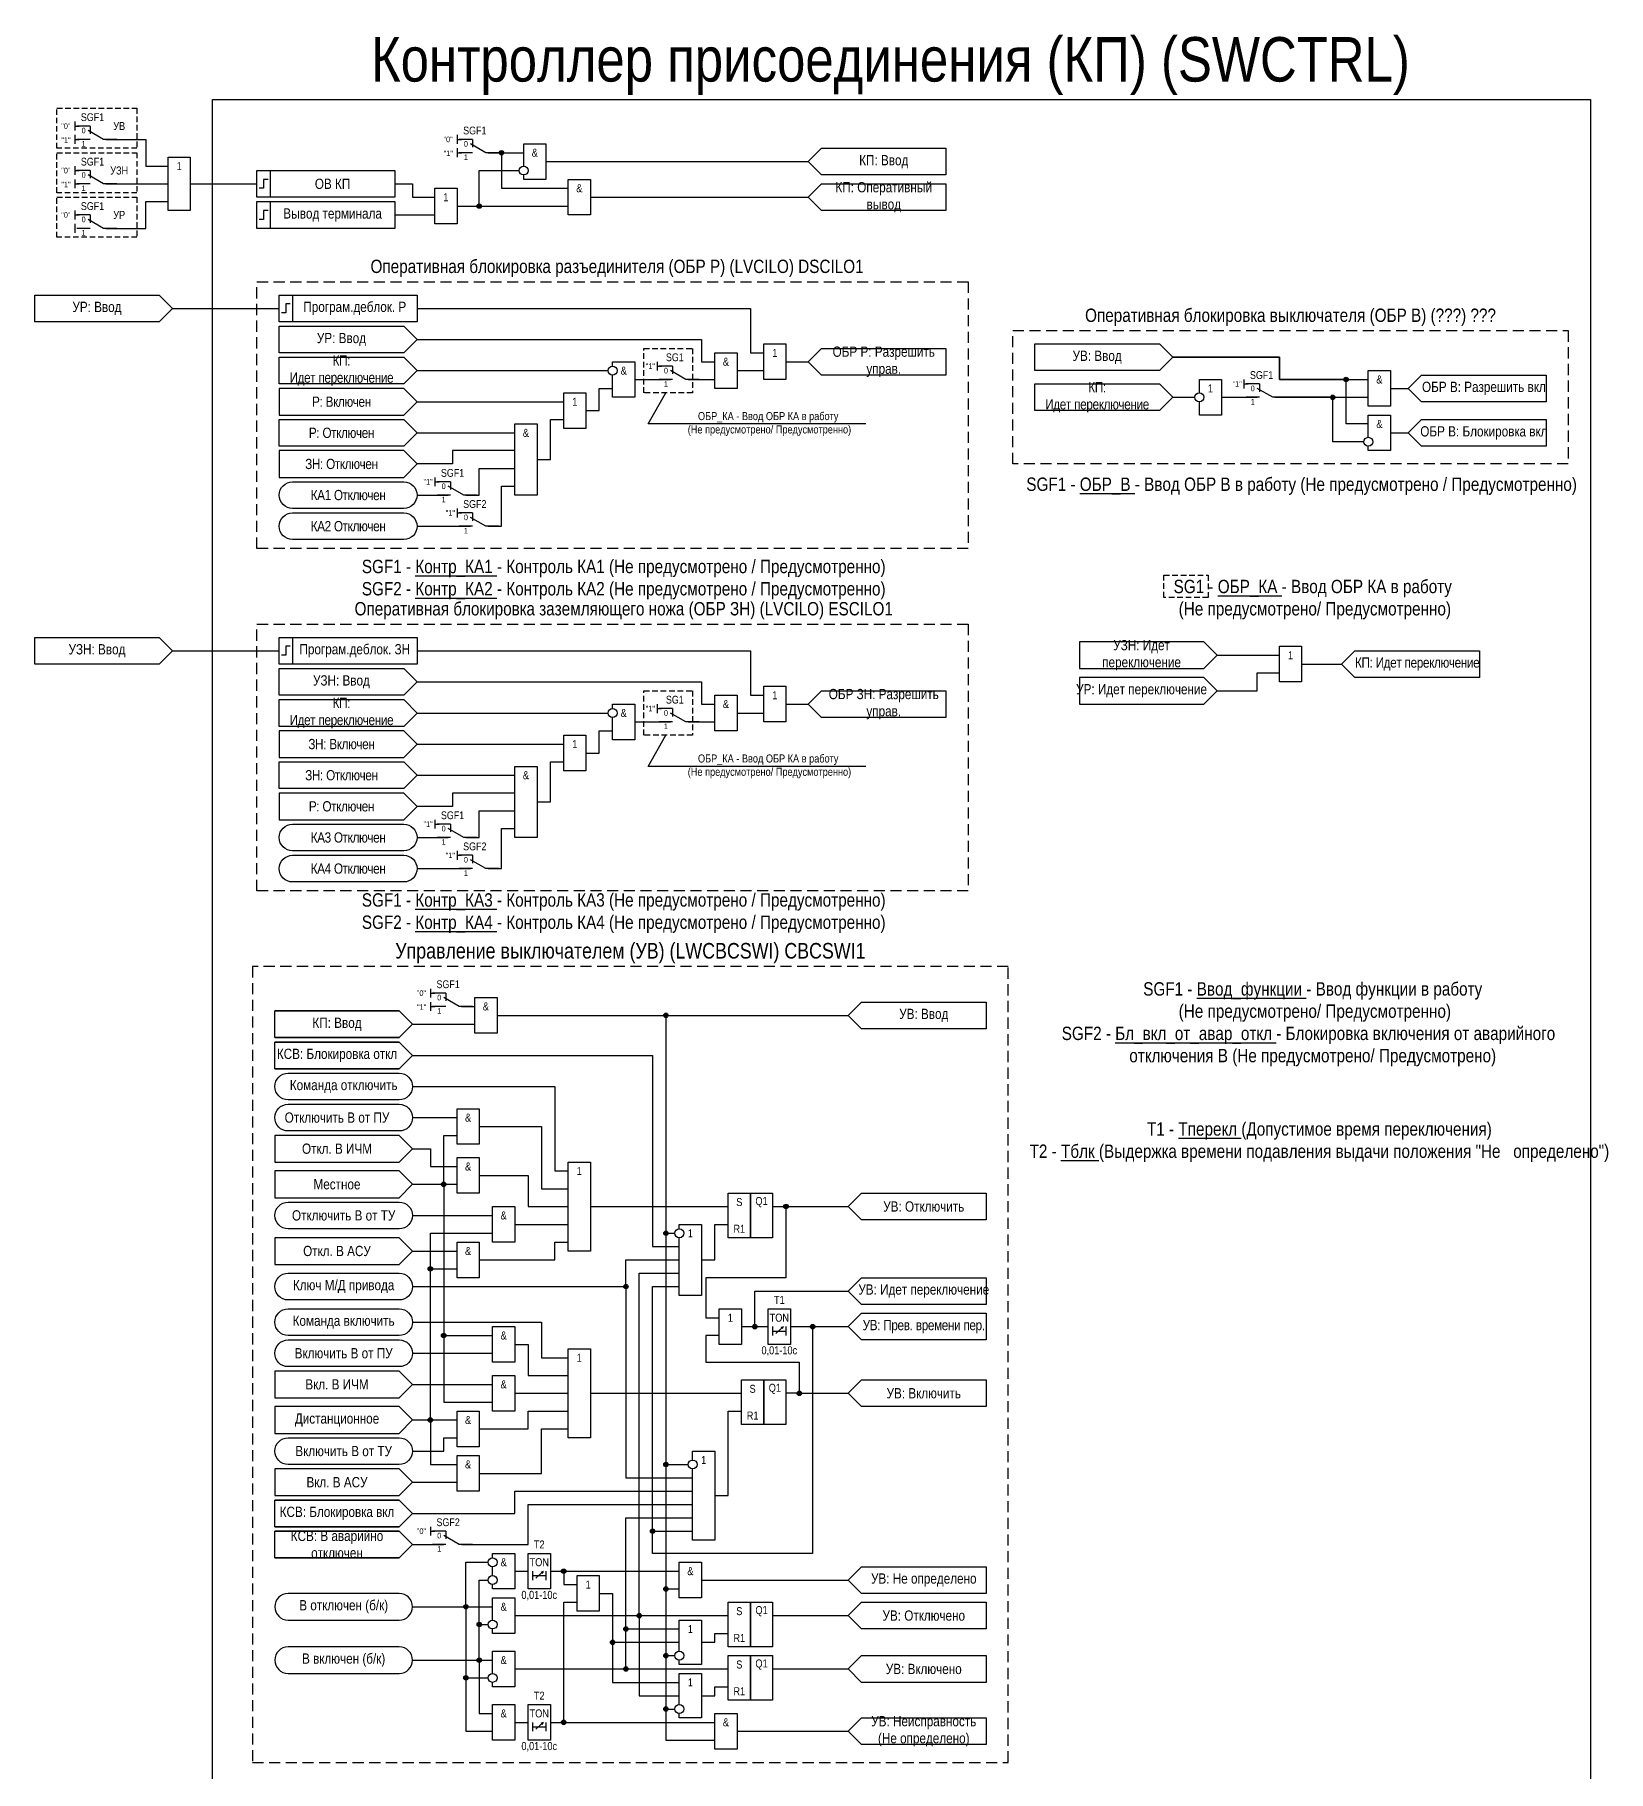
# Model space of a CAD drawing. Header units: millimetres. Extents: x -1332 to 815, y 0 to 663.
# Drawn here: x -1332 to -978, y 272 to 662.5 of the extents above; entities that cross this region are included whole.
import ezdxf
from ezdxf.enums import TextEntityAlignment as Align

# ---------------------------------------------------------------- set-up
doc = ezdxf.new("R2010")
doc.units = ezdxf.units.MM
doc.linetypes.add('штриховая', pattern=[19.05, 12.7, -6.35])
doc.linetypes.add('штриховая2', pattern=[0.375, 0.25, -0.125])
doc.layers.add('invisible', color=252, linetype='Continuous', plot=False)
doc.layers.add('TEXT', color=7, linetype='Continuous', lineweight=25)
doc.layers.add('Основная', color=7, linetype='Continuous')
doc.styles.add('2.5_Gost_RD', font='ARIALN.TTF', dxfattribs={"height": 2.5})
doc.styles.add('3.5_Gost_RD', font='ARIALN.TTF', dxfattribs={"height": 3.5})
doc.styles.add('Вывод', font='ARIALN.TTF', dxfattribs={"height": 2.5})
doc.styles.add('Компонент', font='ARIALN.TTF', dxfattribs={"height": 3.5})

# ---------------------------------------------------------------- blocks, each defined once
blk = doc.blocks.new('*U78')
at = {"layer": 'Основная', "color": 0}
blk.add_line((0, 0), (7, 4), dxfattribs=at)
at = {"layer": 'Основная', "ltscale": 0.35}
blk.add_line((6, 6), (6, 2.5), dxfattribs=at)
blk = doc.blocks.new('*U80')
at = {"layer": 'Основная', "color": 0}
for p, q in [((-3, 6), (-9, 6)), ((-3, 0), (-9, 0)), ((9, 0), (3, 0))]:
    blk.add_line(p, q, dxfattribs=at)
at = {"layer": 'Основная', "ltscale": 0.25, "xscale": -1}
blk.add_blockref('*U78', (3, 0), dxfattribs=at)
at = {"layer": 'Основная'}
for tag, height, style, p in [('ОУ', 3.5, 'Компонент', (-2, 10)), ('В1', 2.5, 'Вывод', (-14, 6)), ('В2', 2.5, 'Вывод', (-6, 4)), ('В3', 2.5, 'Вывод', (-6, -2))]:
    blk.add_attdef(tag, text='', height=height, dxfattribs=dict(at, style=style)).set_placement(p, align=Align.MIDDLE_CENTER)
blk = doc.blocks.new('Точка')
at = {"ltscale": 100}
h = blk.add_hatch(color=256, dxfattribs=at)
h.dxf.hatch_style = 1
edge = h.paths.add_edge_path()
edge.add_arc((0, 0), 0.5, 0, 360)
blk.add_circle((0, 0), 0.5, dxfattribs=at)
blk = doc.blocks.new('*U81')
at = {"layer": 'Основная', "color": 0}
for p, q in [((-3, 6), (-9, 6)), ((-3, 0), (-9, 0)), ((9, 0), (3, 0))]:
    blk.add_line(p, q, dxfattribs=at)
at = {"layer": 'Основная', "ltscale": 0.25, "xscale": -1}
blk.add_blockref('*U78', (3, 0), dxfattribs=at)
at = {"layer": 'Основная'}
for tag, height, style, p in [('ОУ', 3.5, 'Компонент', (-2, 10)), ('В1', 2.5, 'Вывод', (-6, 4)), ('В2', 2.5, 'Вывод', (-6, -2)), ('В3', 2.5, 'Вывод', (-6, -8))]:
    blk.add_attdef(tag, text='', height=height, dxfattribs=dict(at, style=style)).set_placement(p, align=Align.MIDDLE_CENTER)

msp = doc.modelspace()

# ---------------------------------------------------------------- linework, layer by layer
at = {"color": 6, "ltscale": 100}
for p, q in [((-1323, 643), (-1323, 641)), ((-1323, 642), (-1322, 642)), ((-1323, 640), (-1323, 638)), ((-1323, 639), (-1322, 639)), ((-1323, 633), (-1323, 631)), ((-1323, 632), (-1322, 632)), ((-1323, 630), (-1323, 628)), ((-1323, 629), (-1322, 629)), ((-1323, 623), (-1323, 621)), ((-1323, 622), (-1322, 622)), ((-1323, 620), (-1323, 618))]:
    msp.add_line(p, q, dxfattribs=at)
at = {"ltscale": 100}
for p, q in [((-1237, 640), (-1237, 638)), ((-1237, 639), (-1236, 639)), ((-1237, 637), (-1237, 635)), ((-1237, 636), (-1236, 636)), ((-1242, 626), (-1242, 626)), ((-1192, 589), (-1192, 587)), ((-1192, 588), (-1191, 588)), ((-1194, 575), (-1190, 582)), ((-1060, 585), (-1060, 583)), ((-1060, 584), (-1059, 584)), ((-1145, 575), (-1194, 575)), ((-1242, 563), (-1242, 561)), ((-1242, 562), (-1241, 562)), ((-1237, 556), (-1237, 554)), ((-1237, 555), (-1236, 555)), ((-1192, 512), (-1192, 510)), ((-1192, 511), (-1191, 511)), ((-1194, 498), (-1190, 505)), ((-1145, 498), (-1194, 498)), ((-1242, 486), (-1242, 484)), ((-1242, 485), (-1241, 485)), ((-1237, 479), (-1237, 477)), ((-1237, 478), (-1236, 478)), ((-1243, 448), (-1243, 446)), ((-1243, 447), (-1242, 447)), ((-1243, 445), (-1243, 443)), ((-1243, 444), (-1242, 444)), ((-1162, 373), (-1162, 373)), ((-1160, 357), (-1149, 357)), ((-1243, 327), (-1243, 325)), ((-1243, 326), (-1242, 326)), ((-1216, 317), (-1216, 317)), ((-1216, 283), (-1216, 283))]:
    msp.add_line(p, q, dxfattribs=at)
at = {"color": 7, "ltscale": 100}
for p, q in [((-1165.3, 370.46), (-1163.63, 371.95)), ((-1163.63, 371.95), (-1164.15, 371.73)), ((-1163.63, 371.95), (-1163.89, 371.48)), ((-1219.3, 315.46), (-1217.63, 316.95)), ((-1217.63, 316.95), (-1218.15, 316.73)), ((-1217.63, 316.95), (-1217.89, 316.48)), ((-1219.3, 281.46), (-1217.63, 282.95)), ((-1217.63, 282.95), (-1218.15, 282.73)), ((-1217.63, 282.95), (-1217.89, 282.48))]:
    msp.add_line(p, q, dxfattribs=at)
at = {"color": 6, "linetype": 'штриховая2', "ltscale": 5}
for points in [[(-1327, 646), (-1309, 646), (-1309, 637), (-1327, 637)], [(-1327, 636), (-1309, 636), (-1309, 627), (-1327, 627)], [(-1327, 626), (-1309, 626), (-1309, 617), (-1327, 617)]]:
    msp.add_lwpolyline(points, close=True, dxfattribs=at)
at = {"color": 3, "ltscale": 100}
for points in [[(-1292, 648), (-982, 648), (-982, 0), (-1292, 0)], [(-1032, 587), (-1027, 587), (-1027, 579), (-1032, 579)]]:
    msp.add_lwpolyline(points, close=True, dxfattribs=at)
at = {"color": 6, "ltscale": 100}
for points in [[(-1316, 639), (-1307, 639), (-1307, 633), (-1302, 633)], [(-1316, 629), (-1302, 629)], [(-1316, 619), (-1307, 619), (-1307, 625), (-1302, 625)], [(-1332, 604), (-1304, 604), (-1301, 601), (-1304, 598), (-1332, 598), (-1332, 604)], [(-1301, 601), (-1297, 601)], [(-1332, 527), (-1304, 527), (-1301, 524), (-1304, 521), (-1332, 521), (-1332, 527)], [(-1301, 524), (-1297, 524)]]:
    msp.add_lwpolyline(points, dxfattribs=at)
at = {"ltscale": 100}
for points in [[(-1222, 633), (-1222, 638), (-1217, 638), (-1217, 630), (-1222, 630), (-1222, 631)], [(-1158, 634), (-1155, 637), (-1127, 637), (-1127, 631), (-1155, 631), (-1158, 634)], [(-1230, 636), (-1222, 636)], [(-1230, 636), (-1227, 636), (-1227, 628), (-1212, 628)], [(-1217, 634), (-1158, 634)], [(-1251, 629), (-1247, 629), (-1247, 626), (-1242, 626)], [(-1237, 624), (-1232, 624), (-1232, 632), (-1223, 632)], [(-1158, 626), (-1155, 629), (-1127, 629), (-1127, 623), (-1155, 623), (-1158, 626)], [(-1207, 626), (-1158, 626)], [(-1251, 622), (-1242, 622)], [(-1237, 624), (-1212, 624)], [(-1246, 601), (-1171, 601), (-1171, 591), (-1168, 591)], [(-1277, 597), (-1249, 597), (-1246, 594), (-1249, 591), (-1277, 591), (-1277, 597)], [(-1246, 594), (-1182, 594), (-1182, 589), (-1179, 589)], [(-1277, 590), (-1249, 590), (-1246, 587), (-1249, 584), (-1277, 584), (-1277, 590)], [(-1127, 586), (-1155, 586), (-1158, 589), (-1155, 592), (-1127, 592), (-1127, 586), (-1155, 586), (-1158, 589), (-1155, 592), (-1127, 592)], [(-1032, 575), (-1037, 575), (-1037, 585), (-1052, 585), (-1052, 590), (-1076, 590)], [(-1246, 587), (-1203, 587)], [(-1202, 588), (-1202, 589), (-1197, 589), (-1197, 581), (-1202, 581), (-1202, 586)], [(-1174, 587), (-1168, 587)], [(-1163, 589), (-1158, 589)], [(-1208, 578), (-1205, 578), (-1205, 583), (-1202, 583)], [(-1197, 585), (-1189, 585)], [(-1185, 585), (-1179, 585)], [(-1246, 580), (-1213, 580)], [(-1033, 571), (-1040, 571), (-1040, 581), (-1053, 581)], [(-1277, 576), (-1249, 576), (-1246, 573), (-1249, 570), (-1277, 570), (-1277, 576)], [(-1219, 567), (-1216, 567), (-1216, 576), (-1213, 576)], [(-1246, 573), (-1224, 573)], [(-1224, 569), (-1238, 569), (-1238, 566), (-1246, 566)], [(-1235, 559), (-1232, 559), (-1232, 565), (-1224, 565)], [(-1246, 559), (-1239, 559)], [(-1230, 552), (-1227, 552), (-1227, 561), (-1224, 561)], [(-1246, 552), (-1234, 552)], [(-1246, 524), (-1171, 524), (-1171, 514), (-1168, 514)], [(-1007, 518), (-1035, 518), (-1038, 521), (-1035, 524), (-1007, 524), (-1007, 518), (-1035, 518), (-1038, 521), (-1035, 524), (-1007, 524)], [(-1277, 520), (-1249, 520), (-1246, 517), (-1249, 514), (-1277, 514), (-1277, 520)], [(-1066, 523), (-1052, 523)], [(-1047, 521), (-1038, 521)], [(-1246, 517), (-1182, 517), (-1182, 512), (-1179, 512)], [(-1066, 515), (-1057, 515), (-1057, 519), (-1052, 519)], [(-1277, 513), (-1249, 513), (-1246, 510), (-1249, 507), (-1277, 507), (-1277, 513)], [(-1202, 511), (-1202, 512), (-1197, 512), (-1197, 504), (-1202, 504), (-1202, 509)], [(-1163, 512), (-1158, 512)], [(-1127, 509), (-1155, 509), (-1158, 512), (-1155, 515), (-1127, 515), (-1127, 509), (-1155, 509), (-1158, 512), (-1155, 515), (-1127, 515)], [(-1246, 510), (-1203, 510)], [(-1197, 508), (-1189, 508)], [(-1185, 508), (-1179, 508)], [(-1174, 510), (-1168, 510)], [(-1208, 501), (-1205, 501), (-1205, 506), (-1202, 506)], [(-1246, 503), (-1213, 503)], [(-1277, 499), (-1249, 499), (-1246, 496), (-1249, 493), (-1277, 493), (-1277, 499)], [(-1246, 496), (-1224, 496)], [(-1219, 490), (-1216, 490), (-1216, 499), (-1213, 499)], [(-1224, 492), (-1238, 492), (-1238, 489), (-1246, 489)], [(-1235, 482), (-1232, 482), (-1232, 488), (-1224, 488)], [(-1246, 482), (-1239, 482)], [(-1230, 475), (-1227, 475), (-1227, 484), (-1224, 484)], [(-1246, 475), (-1234, 475)], [(-1278, 437), (-1250, 437), (-1247, 440), (-1250, 443), (-1278, 443), (-1250, 443), (-1247, 440), (-1250, 437), (-1278, 437), (-1278, 443)], [(-1236, 444), (-1233, 444)], [(-1228, 442), (-1149, 442)], [(-1228, 442), (-1190, 442), (-1190, 393), (-1188, 393)], [(-1228, 442), (-1190, 442), (-1190, 341), (-1185, 341)], [(-1228, 442), (-1190, 442), (-1190, 298), (-1188, 298)], [(-1228, 442), (-1190, 442), (-1190, 279), (-1179, 279)], [(-1228, 442), (-1190, 442), (-1190, 313), (-1187, 313)], [(-1228, 442), (-1190, 442), (-1190, 286), (-1188, 286)], [(-1149, 442), (-1146, 445), (-1118, 445), (-1118, 439), (-1146, 439), (-1149, 442)], [(-1247, 440), (-1233, 440)], [(-1278, 430), (-1250, 430), (-1247, 433), (-1250, 436), (-1278, 436), (-1250, 436), (-1247, 433), (-1250, 430), (-1278, 430), (-1278, 436)], [(-1247, 433), (-1193, 433), (-1193, 390), (-1187, 390)], [(-1247, 426), (-1215, 426), (-1215, 407), (-1212, 407)], [(-1247, 419), (-1237, 419)], [(-1247, 404), (-1240, 404), (-1240, 415), (-1237, 415)], [(-1232, 417), (-1218, 417), (-1218, 403), (-1212, 403)], [(-1247, 412), (-1243, 412), (-1243, 408), (-1237, 408)], [(-1247, 404), (-1240, 404), (-1240, 370), (-1229, 370)], [(-1247, 404), (-1240, 404), (-1240, 355), (-1229, 355)], [(-1247, 404), (-1237, 404)], [(-1232, 406), (-1221, 406), (-1221, 399), (-1212, 399)], [(-1207, 399), (-1176, 399)], [(-1166, 399), (-1163, 399), (-1163, 383), (-1181, 383), (-1181, 374), (-1178, 374)], [(-1166, 399), (-1149, 399)], [(-1118, 396), (-1146, 396), (-1149, 399), (-1146, 402), (-1118, 402), (-1118, 396), (-1146, 396), (-1149, 399), (-1146, 402), (-1118, 402)], [(-1247, 397), (-1229, 397)], [(-1224, 395), (-1212, 395)], [(-1187, 394), (-1187, 395), (-1182, 395), (-1182, 379), (-1187, 379), (-1187, 392)], [(-1182, 387), (-1179, 387), (-1179, 395), (-1176, 395)], [(-1247, 351), (-1243, 351), (-1243, 393), (-1229, 393)], [(-1232, 387), (-1215, 387), (-1215, 391), (-1212, 391)], [(-1247, 389), (-1237, 389)], [(-1247, 381), (-1199, 381), (-1199, 387), (-1187, 387)], [(-1247, 351), (-1243, 351), (-1243, 385), (-1237, 385)], [(-1224, 307), (-1196, 307), (-1196, 384), (-1187, 384)], [(-1118, 377), (-1146, 377), (-1149, 380), (-1146, 383), (-1118, 383), (-1118, 377), (-1146, 377), (-1149, 380), (-1146, 383), (-1118, 383)], [(-1247, 381), (-1199, 381), (-1199, 338), (-1184, 338)], [(-1162, 372), (-1157, 372), (-1157, 321), (-1193, 321), (-1193, 381), (-1187, 381)], [(-1173, 372), (-1170, 372), (-1170, 380), (-1149, 380)], [(-1118, 369), (-1146, 369), (-1149, 372), (-1146, 375), (-1118, 375), (-1118, 369), (-1146, 369), (-1149, 372), (-1146, 375), (-1118, 375)], [(-1247, 373), (-1218, 373), (-1218, 365), (-1212, 365)], [(-1162, 372), (-1157, 372), (-1157, 321), (-1193, 321), (-1193, 326), (-1184, 326)], [(-1173, 372), (-1167, 372)], [(-1166, 372), (-1166, 370)], [(-1163, 372), (-1163, 370)], [(-1162, 372), (-1149, 372)], [(-1224, 368), (-1221, 368), (-1221, 361), (-1212, 361)], [(-1178, 370), (-1181, 370), (-1181, 364), (-1160, 364), (-1160, 357), (-1163, 357)], [(-1166, 371), (-1163, 371)], [(-1247, 366), (-1229, 366)], [(-1118, 354), (-1146, 354), (-1149, 357), (-1146, 360), (-1118, 360), (-1118, 354), (-1146, 354), (-1149, 357), (-1146, 360), (-1118, 360)], [(-1247, 359), (-1229, 359)], [(-1224, 357), (-1212, 357)], [(-1207, 357), (-1173, 357)], [(-1232, 349), (-1221, 349), (-1221, 353), (-1212, 353)], [(-1179, 334), (-1176, 334), (-1176, 353), (-1173, 353)], [(-1247, 351), (-1237, 351)], [(-1247, 351), (-1243, 351), (-1243, 341), (-1237, 341)], [(-1232, 339), (-1218, 339), (-1218, 349), (-1212, 349)], [(-1247, 344), (-1240, 344), (-1240, 347), (-1237, 347)], [(-1184, 342), (-1184, 344), (-1179, 344), (-1179, 324), (-1184, 324), (-1184, 340)], [(-1247, 337), (-1237, 337)], [(-1278, 327), (-1250, 327), (-1247, 330), (-1250, 333), (-1278, 333), (-1250, 333), (-1247, 330), (-1250, 327), (-1278, 327), (-1278, 333)], [(-1247, 330), (-1224, 330), (-1224, 335), (-1184, 335)], [(-1236, 323), (-1221, 323), (-1221, 332), (-1184, 332)], [(-1224, 295), (-1199, 295), (-1199, 329), (-1184, 329)], [(-1278, 320), (-1250, 320), (-1247, 323), (-1250, 326), (-1278, 326), (-1250, 326), (-1247, 323), (-1250, 320), (-1278, 320), (-1278, 326)], [(-1247, 323), (-1240, 323)], [(-1229, 320), (-1229, 321), (-1224, 321), (-1224, 313), (-1229, 313), (-1229, 314)], [(-1247, 309), (-1235, 309), (-1235, 319), (-1230, 319)], [(-1229, 316), (-1229, 318)], [(-1224, 317), (-1221, 317)], [(-1220, 317), (-1220, 315)], [(-1217, 317), (-1217, 315)], [(-1216, 317), (-1187, 317)], [(-1216, 317), (-1213, 317), (-1213, 314), (-1210, 314)], [(-1118, 312), (-1146, 312), (-1149, 315), (-1146, 318), (-1118, 318), (-1118, 312), (-1146, 312), (-1149, 315), (-1146, 318), (-1118, 318)], [(-1247, 297), (-1232, 297), (-1232, 315), (-1230, 315)], [(-1220, 316), (-1217, 316)], [(-1182, 315), (-1149, 315)], [(-1247, 309), (-1229, 309)], [(-1247, 309), (-1235, 309), (-1235, 293), (-1230, 293)], [(-1247, 309), (-1235, 309), (-1235, 281), (-1229, 281)], [(-1229, 306), (-1229, 311), (-1224, 311), (-1224, 303), (-1229, 303), (-1229, 304)], [(-1216, 283), (-1213, 283), (-1213, 310), (-1210, 310)], [(-1205, 312), (-1202, 312), (-1202, 301), (-1187, 301)], [(-1205, 312), (-1202, 312), (-1202, 292), (-1187, 292)], [(-1118, 304), (-1146, 304), (-1149, 307), (-1146, 310), (-1118, 310), (-1118, 304), (-1146, 304), (-1149, 307), (-1146, 310), (-1118, 310)], [(-1247, 297), (-1232, 297), (-1232, 305), (-1230, 305)], [(-1224, 307), (-1176, 307)], [(-1224, 307), (-1196, 307), (-1196, 289), (-1187, 289)], [(-1187, 299), (-1187, 306), (-1182, 306), (-1182, 296), (-1187, 296), (-1187, 297)], [(-1166, 307), (-1149, 307)], [(-1224, 295), (-1199, 295), (-1199, 304), (-1187, 304)], [(-1182, 301), (-1179, 301), (-1179, 303), (-1176, 303)], [(-1247, 297), (-1229, 297)], [(-1247, 297), (-1232, 297), (-1232, 285), (-1229, 285)], [(-1229, 294), (-1229, 299), (-1224, 299), (-1224, 291), (-1229, 291), (-1229, 292)], [(-1118, 292), (-1146, 292), (-1149, 295), (-1146, 298), (-1118, 298), (-1118, 292), (-1146, 292), (-1149, 295), (-1146, 298), (-1118, 298)], [(-1224, 295), (-1176, 295)], [(-1187, 287), (-1187, 294), (-1182, 294), (-1182, 284), (-1187, 284), (-1187, 285)], [(-1166, 295), (-1149, 295)], [(-1182, 289), (-1179, 289), (-1179, 291), (-1176, 291)], [(-1224, 283), (-1221, 283)], [(-1220, 283), (-1220, 281)], [(-1220, 282), (-1217, 282)], [(-1217, 283), (-1217, 281)], [(-1216, 283), (-1179, 283)], [(-1118, 278), (-1146, 278), (-1149, 281), (-1146, 284), (-1118, 284), (-1118, 278), (-1146, 278), (-1149, 281), (-1146, 284), (-1118, 284)], [(-1174, 281), (-1149, 281)]]:
    msp.add_lwpolyline(points, dxfattribs=at)
at = {"color": 6, "ltscale": 100}
msp.add_lwpolyline([(-1302, 635), (-1297, 635), (-1297, 623), (-1302, 623)], close=True, dxfattribs=at)
at = {"ltscale": 100}
for points in [[(-1282, 632), (-1251, 632), (-1251, 626), (-1282, 626)], [(-1282, 632), (-1279, 632), (-1279, 626), (-1282, 626)], [(-1212, 630), (-1207, 630), (-1207, 622), (-1212, 622)], [(-1282, 625), (-1251, 625), (-1251, 619), (-1282, 619)], [(-1282, 625), (-1279, 625), (-1279, 619), (-1282, 619)], [(-1242, 628), (-1237, 628), (-1237, 620), (-1242, 620)], [(-1277, 604), (-1246, 604), (-1246, 598), (-1277, 598)], [(-1277, 604), (-1274, 604), (-1274, 598), (-1277, 598)], [(-1179, 591), (-1174, 591), (-1174, 583), (-1179, 583)], [(-1168, 593), (-1163, 593), (-1163, 585), (-1168, 585)], [(-1277, 583), (-1277, 577), (-1249, 577), (-1246, 580), (-1249, 583)], [(-1213, 582), (-1208, 582), (-1208, 574), (-1213, 574)], [(-1224, 575), (-1219, 575), (-1219, 559), (-1224, 559)], [(-1277, 569), (-1277, 563), (-1249, 563), (-1246, 566), (-1249, 569)], [(-1277, 527), (-1246, 527), (-1246, 521), (-1277, 521)], [(-1277, 527), (-1274, 527), (-1274, 521), (-1277, 521)], [(-1097, 526), (-1097, 520), (-1069, 520), (-1066, 523), (-1069, 526)], [(-1052, 525), (-1047, 525), (-1047, 517), (-1052, 517)], [(-1168, 516), (-1163, 516), (-1163, 508), (-1168, 508)], [(-1097, 518), (-1097, 512), (-1069, 512), (-1066, 515), (-1069, 518)], [(-1179, 514), (-1174, 514), (-1174, 506), (-1179, 506)], [(-1277, 506), (-1277, 500), (-1249, 500), (-1246, 503), (-1249, 506)], [(-1213, 505), (-1208, 505), (-1208, 497), (-1213, 497)], [(-1224, 498), (-1219, 498), (-1219, 482), (-1224, 482)], [(-1277, 492), (-1277, 486), (-1249, 486), (-1246, 489), (-1249, 492)], [(-1233, 446), (-1228, 446), (-1228, 438), (-1233, 438)], [(-1237, 421), (-1232, 421), (-1232, 413), (-1237, 413)], [(-1278, 415), (-1278, 409), (-1250, 409), (-1247, 412), (-1250, 415)], [(-1278, 407), (-1278, 401), (-1250, 401), (-1247, 404), (-1250, 407)], [(-1237, 410), (-1232, 410), (-1232, 402), (-1237, 402)], [(-1212, 409), (-1207, 409), (-1207, 389), (-1212, 389)], [(-1229, 399), (-1224, 399), (-1224, 391), (-1229, 391)], [(-1176, 402), (-1171, 402), (-1171, 392), (-1176, 392)], [(-1171, 402), (-1166, 402), (-1166, 392), (-1171, 392)], [(-1278, 392), (-1278, 386), (-1250, 386), (-1247, 389), (-1250, 392)], [(-1237, 391), (-1232, 391), (-1232, 383), (-1237, 383)], [(-1178, 376), (-1173, 376), (-1173, 368), (-1178, 368)], [(-1167, 376), (-1162, 376), (-1162, 368), (-1167, 368)], [(-1229, 372), (-1224, 372), (-1224, 364), (-1229, 364)], [(-1212, 367), (-1207, 367), (-1207, 347), (-1212, 347)], [(-1278, 362), (-1278, 356), (-1250, 356), (-1247, 359), (-1250, 362)], [(-1229, 361), (-1224, 361), (-1224, 353), (-1229, 353)], [(-1173, 360), (-1168, 360), (-1168, 350), (-1173, 350)], [(-1168, 360), (-1163, 360), (-1163, 350), (-1168, 350)], [(-1278, 354), (-1278, 348), (-1250, 348), (-1247, 351), (-1250, 354)], [(-1237, 353), (-1232, 353), (-1232, 345), (-1237, 345)], [(-1278, 340), (-1278, 334), (-1250, 334), (-1247, 337), (-1250, 340)], [(-1237, 343), (-1232, 343), (-1232, 335), (-1237, 335)], [(-1221, 321), (-1216, 321), (-1216, 313), (-1221, 313)], [(-1187, 319), (-1182, 319), (-1182, 311), (-1187, 311)], [(-1210, 316), (-1205, 316), (-1205, 308), (-1210, 308)], [(-1176, 310), (-1171, 310), (-1171, 300), (-1176, 300)], [(-1171, 310), (-1166, 310), (-1166, 300), (-1171, 300)], [(-1176, 298), (-1171, 298), (-1171, 288), (-1176, 288)], [(-1171, 298), (-1166, 298), (-1166, 288), (-1171, 288)], [(-1229, 287), (-1224, 287), (-1224, 279), (-1229, 279)], [(-1221, 287), (-1216, 287), (-1216, 279), (-1221, 279)], [(-1179, 285), (-1174, 285), (-1174, 277), (-1179, 277)]]:
    msp.add_lwpolyline(points, close=True, dxfattribs=at)
at = {"lineweight": 30, "ltscale": 100}
for points in [[(-1279.5, 630), (-1280.5, 630), (-1280.5, 628), (-1281.5, 628)], [(-1279.5, 623), (-1280.5, 623), (-1280.5, 621), (-1281.5, 621)], [(-1274.5, 602), (-1275.5, 602), (-1275.5, 600), (-1276.5, 600)], [(-1274.5, 525), (-1275.5, 525), (-1275.5, 523), (-1276.5, 523)]]:
    msp.add_lwpolyline(points, dxfattribs=at)
at = {"linetype": 'штриховая2', "ltscale": 10}
for points in [[(-1282, 607), (-1122, 607), (-1122, 547), (-1282, 547)], [(-1112, 596), (-987, 596), (-987, 566), (-1112, 566)], [(-1282, 530), (-1122, 530), (-1122, 470), (-1282, 470)], [(-1113, 453), (-1283, 453), (-1283, 274), (-1113, 274)]]:
    msp.add_lwpolyline(points, close=True, dxfattribs=at)
at = {"linetype": 'штриховая', "ltscale": 0.1}
for points in [[(-1195, 592), (-1184, 592), (-1184, 582), (-1195, 582)], [(-1078, 541), (-1068, 541), (-1068, 536), (-1078, 536)], [(-1195, 515), (-1184, 515), (-1184, 505), (-1195, 505)]]:
    msp.add_lwpolyline(points, close=True, dxfattribs=at)
at = {"color": 3, "ltscale": 100}
for points in [[(-1107, 593), (-1079, 593), (-1076, 590), (-1079, 587), (-1107, 587), (-1107, 593)], [(-1076, 590), (-1052, 590), (-1052, 585), (-1032, 585)], [(-992, 580), (-1020, 580), (-1023, 583), (-1020, 586), (-992, 586), (-992, 580), (-1020, 580), (-1023, 583), (-1020, 586), (-992, 586)], [(-1107, 584), (-1079, 584), (-1076, 581), (-1079, 578), (-1107, 578), (-1107, 584)], [(-1070, 582), (-1070, 585), (-1065, 585), (-1065, 577), (-1070, 577), (-1070, 580)], [(-1027, 583), (-1023, 583)], [(-1076, 581), (-1071, 581)], [(-1065, 581), (-1062, 581)], [(-1062, 581), (-1057, 581)], [(-1053, 581), (-1032, 581)], [(-1032, 572), (-1032, 577), (-1027, 577), (-1027, 569), (-1032, 569), (-1032, 570)], [(-992, 570), (-1020, 570), (-1023, 573), (-1020, 576), (-992, 576), (-992, 570), (-1020, 570), (-1023, 573), (-1020, 576), (-992, 576)], [(-1027, 573), (-1023, 573)]]:
    msp.add_lwpolyline(points, dxfattribs=at)
at = {"ltscale": 100}
for points in [[(-1274, 556, -1), (-1274, 562), (-1249, 562, -1), (-1249, 556)], [(-1274, 549, -1), (-1274, 555), (-1249, 555, -1), (-1249, 549)], [(-1274, 479, -1), (-1274, 485), (-1249, 485, -1), (-1249, 479)], [(-1274, 472, -1), (-1274, 478), (-1249, 478, -1), (-1249, 472)], [(-1275, 423, -1), (-1275, 429), (-1250, 429, -1), (-1250, 423)], [(-1275, 416, -1), (-1275, 422), (-1250, 422, -1), (-1250, 416)], [(-1275, 394, -1), (-1275, 400), (-1250, 400, -1), (-1250, 394)], [(-1275, 378, -1), (-1275, 384), (-1250, 384, -1), (-1250, 378)], [(-1275, 370, -1), (-1275, 376), (-1250, 376, -1), (-1250, 370)], [(-1275, 363, -1), (-1275, 369), (-1250, 369, -1), (-1250, 363)], [(-1275, 341, -1), (-1275, 347), (-1250, 347, -1), (-1250, 341)], [(-1275, 306), (-1250, 306, 1), (-1250, 312), (-1275, 312, 1)], [(-1275, 294), (-1250, 294, 1), (-1250, 300), (-1275, 300, 1)]]:
    msp.add_lwpolyline(points, format="xyb", close=True, dxfattribs=at)
msp.add_circle((-1222, 632), 1)
for centre in [(-1202, 587), (-1070, 581), (-1032, 571), (-1202, 510), (-1187, 393), (-1184, 341), (-1229, 319), (-1229, 315), (-1229, 305), (-1187, 298), (-1229, 293), (-1187, 286)]:
    msp.add_circle(centre, 1, dxfattribs=at)
at = {"layer": 'invisible', "ltscale": 100}
for points in [[(-1297, 629), (-1282, 629)], [(-1297, 601), (-1277, 601)], [(-1297, 524), (-1277, 524)]]:
    msp.add_lwpolyline(points, dxfattribs=at)

# ---------------------------------------------------------------- block references
at = {"ltscale": 100}
for p in [(-1227, 636), (-1232, 624), (-1037, 585), (-1040, 581), (-1190, 442), (-1240, 404), (-1190, 393), (-1243, 385), (-1199, 381), (-1157, 372), (-1240, 370), (-1160, 357), (-1243, 351), (-1190, 341), (-1193, 326), (-1190, 313), (-1190, 298)]:
    msp.add_blockref('Точка', p, dxfattribs=at)
at = {"color": 1, "ltscale": 100}
for p in [(-1163, 399), (-1170, 372)]:
    msp.add_blockref('Точка', p, dxfattribs=at)
at = {"color": 2, "ltscale": 100}
for p in [(-1213, 317), (-1235, 309), (-1232, 305), (-1196, 307), (-1202, 301), (-1199, 304), (-1232, 297), (-1235, 293), (-1199, 295), (-1190, 286), (-1213, 283)]:
    msp.add_blockref('Точка', p, dxfattribs=at)
at = {"layer": 'Основная', "color": 6, "ltscale": 0.25, "xscale": 0.5, "yscale": 0.5, "zscale": 0.5}
for p in [(-1318, 639), (-1318, 629), (-1318, 619)]:
    msp.add_blockref('*U80', p, dxfattribs=at).add_auto_attribs({'ОУ': 'SGF1', 'В1': '"0"', 'В2': '0', 'В3': '1'})
at = {"layer": 'Основная', "ltscale": 0.25, "xscale": 0.5, "yscale": 0.5, "zscale": 0.5}
for p, values in [((-1232, 636), {'ОУ': 'SGF1', 'В1': '"0"', 'В2': '0', 'В3': '1'}), ((-1238, 444), {'ОУ': 'SGF1', 'В1': '"0"', 'В2': '0', 'В3': '1'}), ((-1238, 323), {'ОУ': 'SGF2', 'В1': '"0"', 'В2': '0', 'В3': '1'})]:
    msp.add_blockref('*U80', p, dxfattribs=at).add_auto_attribs(values)
at = {"layer": 'Основная', "ltscale": 0.25}
ref = msp.add_blockref('*U81', (-1187, 585), dxfattribs=dict(at, xscale=0.5, yscale=0.5, zscale=0.5))
ref.add_attrib('ОУ', 'SG1', dxfattribs={"height": 1.75, "style": 'Компонент'}).set_placement((-1188, 590), align=Align.MIDDLE_CENTER)
ref.add_attrib('В1', '0', dxfattribs={"height": 1.25, "style": 'Вывод'}).set_placement((-1190, 587), align=Align.MIDDLE_CENTER)
ref.add_attrib('В2', '1', dxfattribs={"height": 1.25, "style": 'Вывод'}).set_placement((-1190, 584), align=Align.MIDDLE_CENTER)
at = {"layer": 'Основная', "color": 3, "ltscale": 0.25}
ref = msp.add_blockref('*U81', (-1055, 581), dxfattribs=dict(at, xscale=0.5, yscale=0.5, zscale=0.5))
ref.add_attrib('ОУ', 'SGF1', dxfattribs={"height": 1.75, "style": 'Компонент'}).set_placement((-1056, 586), align=Align.MIDDLE_CENTER)
ref.add_attrib('В1', '0', dxfattribs={"height": 1.25, "style": 'Вывод'}).set_placement((-1058, 583), align=Align.MIDDLE_CENTER)
ref.add_attrib('В2', '1', dxfattribs={"height": 1.25, "style": 'Вывод'}).set_placement((-1058, 580), align=Align.MIDDLE_CENTER)
at = {"layer": 'Основная', "ltscale": 0.25}
ref = msp.add_blockref('*U81', (-1237, 559), dxfattribs=dict(at, xscale=0.5, yscale=0.5, zscale=0.5))
ref.add_attrib('ОУ', 'SGF1', dxfattribs={"height": 1.75, "style": 'Компонент'}).set_placement((-1238, 564), align=Align.MIDDLE_CENTER)
ref.add_attrib('В1', '0', dxfattribs={"height": 1.25, "style": 'Вывод'}).set_placement((-1240, 561), align=Align.MIDDLE_CENTER)
ref.add_attrib('В2', '1', dxfattribs={"height": 1.25, "style": 'Вывод'}).set_placement((-1240, 558), align=Align.MIDDLE_CENTER)
ref = msp.add_blockref('*U81', (-1232, 552), dxfattribs=dict(at, xscale=0.5, yscale=0.5, zscale=0.5))
ref.add_attrib('ОУ', 'SGF2', dxfattribs={"height": 1.75, "style": 'Компонент'}).set_placement((-1233, 557), align=Align.MIDDLE_CENTER)
ref.add_attrib('В1', '0', dxfattribs={"height": 1.25, "style": 'Вывод'}).set_placement((-1235, 554), align=Align.MIDDLE_CENTER)
ref.add_attrib('В2', '1', dxfattribs={"height": 1.25, "style": 'Вывод'}).set_placement((-1235, 551), align=Align.MIDDLE_CENTER)
ref = msp.add_blockref('*U81', (-1187, 508), dxfattribs=dict(at, xscale=0.5, yscale=0.5, zscale=0.5))
ref.add_attrib('ОУ', 'SG1', dxfattribs={"height": 1.75, "style": 'Компонент'}).set_placement((-1188, 513), align=Align.MIDDLE_CENTER)
ref.add_attrib('В1', '0', dxfattribs={"height": 1.25, "style": 'Вывод'}).set_placement((-1190, 510), align=Align.MIDDLE_CENTER)
ref.add_attrib('В2', '1', dxfattribs={"height": 1.25, "style": 'Вывод'}).set_placement((-1190, 507), align=Align.MIDDLE_CENTER)
ref = msp.add_blockref('*U81', (-1237, 482), dxfattribs=dict(at, xscale=0.5, yscale=0.5, zscale=0.5))
ref.add_attrib('ОУ', 'SGF1', dxfattribs={"height": 1.75, "style": 'Компонент'}).set_placement((-1238, 487), align=Align.MIDDLE_CENTER)
ref.add_attrib('В1', '0', dxfattribs={"height": 1.25, "style": 'Вывод'}).set_placement((-1240, 484), align=Align.MIDDLE_CENTER)
ref.add_attrib('В2', '1', dxfattribs={"height": 1.25, "style": 'Вывод'}).set_placement((-1240, 481), align=Align.MIDDLE_CENTER)
ref = msp.add_blockref('*U81', (-1232, 475), dxfattribs=dict(at, xscale=0.5, yscale=0.5, zscale=0.5))
ref.add_attrib('ОУ', 'SGF2', dxfattribs={"height": 1.75, "style": 'Компонент'}).set_placement((-1233, 480), align=Align.MIDDLE_CENTER)
ref.add_attrib('В1', '0', dxfattribs={"height": 1.25, "style": 'Вывод'}).set_placement((-1235, 477), align=Align.MIDDLE_CENTER)
ref.add_attrib('В2', '1', dxfattribs={"height": 1.25, "style": 'Вывод'}).set_placement((-1235, 474), align=Align.MIDDLE_CENTER)

# ---------------------------------------------------------------- texts
at = {"color": 30, "ltscale": 100, "attachment_point": 5}
for s, insert, char_height, width, style in [('{\\C3;Контроллер присоединения (КП) (SWCTRL)}', (-1139.5, 655.5), 10, 305, '3.5_Gost_RD'), ('УВ', (-1313, 642), 1.8, 8, '2.5_Gost_RD'), ('УЗН', (-1313, 632), 1.8, 8, '2.5_Gost_RD'), ('УР', (-1313, 622), 1.8, 8, '2.5_Gost_RD'), ('SGF1 - {\\LОБР_В} - Ввод ОБР В в работу (Не предусмотрено / Предусмотренно)', (-1047, 561), 3, 130, '3.5_Gost_RD'), ('SGF1 - {\\LКонтр_КА1} - Контроль КА1 (Не предусмотрено / Предусмотренно)\\PSGF2 - {\\LКонтр_КА2} - Контроль КА2 (Не предусмотрено / Предусмотренно)', (-1199.5, 540), 3, 155, '3.5_Gost_RD'), ('{\\C3;SG1} - {\\LОБР_КА} - Ввод ОБР КА в работу \\P^I(Не предусмотрено/ Предусмотренно)', (-1044.5, 535.5), 3, 125, '3.5_Gost_RD'), ('SGF1 - {\\LКонтр_КА3} - Контроль КА3 (Не предусмотрено / Предусмотренно)\\PSGF2 - {\\LКонтр_КА4} - Контроль КА4 (Не предусмотрено / Предусмотренно)', (-1199.5, 465), 3, 155, '3.5_Gost_RD'), ('Управление выключателем (УВ) (LWCBCSWI) {\\C6;CBCSWI1}', (-1198, 456), 3.5, 170, '3.5_Gost_RD'), ('\\PТ1 - {\\LТперекл} (Допустимое время переключения)\\PТ2 - {\\LТблк }(Выдержка времени подавления выдачи положения "Не ^I^Iопределено")', (-1043, 416), 3, 125, '3.5_Gost_RD')]:
    msp.add_mtext(s, dxfattribs=dict(at, insert=insert, char_height=char_height, width=width, style=style))
at = {"color": 6, "ltscale": 100, "char_height": 1.25, "attachment_point": 1, "style": '3.5_Gost_RD'}
for insert in [(-1326, 639.5), (-1326, 629.5)]:
    msp.add_mtext_dynamic_manual_height_columns('"1"', width=2, gutter_width=17.5, heights=[0], dxfattribs=dict(at, insert=insert))
at = {"ltscale": 100, "attachment_point": 5, "style": '2.5_Gost_RD'}
for s, insert, char_height, width in [('&', (-1219.5, 636), 1.8, 5), ('КП: Ввод', (-1141, 634), 2.3, 28), ('&', (-1209.5, 628), 1.8, 5), ('КП: Оперативный вывод', (-1141, 626), 2.3, 28), ('1', (-1239.5, 626), 1.8, 5), ('&', (-1176.5, 589), 1.8, 5), ('1', (-1165.5, 591), 1.8, 5), ('ОБР Р: Разрешить управ.', (-1141, 589), 2.3, 28), ('УВ: Ввод', (-1093, 590), 2.3, 28), ('&', (-1199.5, 587), 1.8, 5), ('&', (-1029.5, 585), 1.8, 5), ('{\\T0.95;КП: \\PИдет переключение}', (-1093, 581), 2.3, 28), ('1', (-1067.5, 583), 1.8, 5), ('1', (-1210.5, 580), 1.8, 5), ('ОБР_КА - Ввод ОБР КА в работу \\P^I(Не предусмотрено/ Предусмотренно)', (-1167, 575), 1.8, 59.6759), ('&', (-1221.5, 573), 1.8, 5), ('УЗН: Идет переключение', (-1083, 523), 2.3, 28), ('1', (-1049.5, 523), 1.8, 5), ('{\\T0.95;КП: Идет переключение}', (-1021, 521), 2.3, 28), ('&', (-1176.5, 512), 1.8, 5), ('1', (-1165.5, 514), 1.8, 5), ('ОБР ЗН: Разрешить управ.', (-1141, 512), 2.3, 28), ('&', (-1199.5, 510), 1.8, 5), ('1', (-1210.5, 503), 1.8, 5), ('ОБР_КА - Ввод ОБР КА в работу \\P^I(Не предусмотрено/ Предусмотренно)', (-1167, 498), 1.8, 59.6759), ('&', (-1221.5, 496), 1.8, 5), ('{\\T0.95;Р: Отключен}', (-1263, 489), 2.3, 28), ('{\\C256;&}', (-1230.5, 444), 1.8, 5), ('УВ: Ввод', (-1132, 442), 2.3, 28), ('Команда отключить', (-1262.5, 426), 2.3, 31), ('Отключить В от ПУ', (-1264, 419), 2.3, 28), ('{\\C256;&}', (-1234.5, 419), 1.8, 5), ('Откл. В ИЧМ', (-1264, 412), 2.3, 28), ('{\\C256;&}', (-1234.5, 408), 1.8, 5), ('1', (-1209.5, 407), 1.8, 5), ('Местное', (-1264, 404), 2.3, 28), ('S', (-1173.5, 400), 1.8, 5), ('Q1', (-1168.5, 400), 1.8, 5), ('УВ: Отключить', (-1132, 399), 2.3, 28), ('Отключить В от ТУ', (-1262.5, 397), 2.3, 31), ('{\\C256;&}', (-1226.5, 397), 1.8, 5), ('R1', (-1173.5, 394), 1.8, 5), ('1', (-1184.5, 393), 1.8, 5), ('Откл. В АСУ', (-1264, 389), 2.3, 28), ('{\\C256;&}', (-1234.5, 389), 1.8, 5), ('Ключ М/Д привода', (-1262.5, 381), 2.3, 31), ('T1', (-1164.5, 378), 1.8, 5), ('УВ: Идет переключение', (-1132, 380), 2.3, 28), ('TON', (-1164.5, 374), 1.8, 5), ('Команда включить', (-1262.5, 373), 2.3, 31), ('1', (-1175.5, 374), 1.8, 5), ('{\\T0.95;УВ: Прев. времени пер.}', (-1132, 372), 2.3, 28), ('Включить В от ПУ', (-1262.5, 366), 2.3, 31), ('{\\C256;&}', (-1226.5, 370), 1.8, 5), ('0,01-10с', (-1164.5, 366.5), 1.8, 5), ('1', (-1209.5, 365), 1.8, 5), ('Вкл. В ИЧМ', (-1264, 359), 2.3, 28), ('{\\C256;&}', (-1226.5, 359), 1.8, 5), ('S', (-1170.5, 358), 1.8, 5), ('Q1', (-1165.5, 358), 1.8, 5), ('УВ: Включить', (-1132, 357), 2.3, 28), ('Дистанционное', (-1264, 351), 2.3, 28), ('{\\C256;&}', (-1234.5, 351), 1.8, 5), ('R1', (-1170.5, 352), 1.8, 5), ('Включить В от ТУ', (-1262.5, 344), 2.3, 31), ('{\\C256;&}', (-1234.5, 341), 1.8, 5), ('1', (-1181.5, 342), 1.8, 5), ('Вкл. В АСУ', (-1264, 337), 2.3, 28), ('T2', (-1218.5, 323), 1.8, 5), ('&', (-1226.5, 319), 1.8, 5), ('TON', (-1218.5, 319), 1.8, 5), ('&', (-1184.5, 317), 1.8, 5), ('УВ: Не определено', (-1132, 315), 2.3, 28), ('0,01-10с', (-1218.5, 311.5), 1.8, 5), ('1', (-1207.5, 314), 1.8, 5), ('&', (-1226.5, 309), 1.8, 5), ('S', (-1173.5, 308), 1.8, 5), ('Q1', (-1168.5, 308), 1.8, 5), ('1', (-1184.5, 304), 1.8, 5), ('УВ: Отключено', (-1132, 307), 2.3, 28), ('R1', (-1173.5, 302), 1.8, 5), ('&', (-1226.5, 297), 1.8, 5), ('S', (-1173.5, 296), 1.8, 5), ('Q1', (-1168.5, 296), 1.8, 5), ('УВ: Включено', (-1132, 295), 2.3, 28), ('T2', (-1218.5, 289), 1.8, 5), ('1', (-1184.5, 292), 1.8, 5), ('R1', (-1173.5, 290), 1.8, 5), ('&', (-1226.5, 285), 1.8, 5), ('TON', (-1218.5, 285), 1.8, 5), ('&', (-1176.5, 283), 1.8, 5), ('УВ: Неисправность (Не определено)', (-1132, 281), 2.3, 28), ('0,01-10с', (-1218.5, 277.5), 1.8, 5)]:
    msp.add_mtext(s, dxfattribs=dict(at, insert=insert, char_height=char_height, width=width))
at = {"color": 6, "ltscale": 100, "attachment_point": 5}
for s, insert, char_height, width, style in [('1', (-1299.5, 633), 1.8, 5, '2.5_Gost_RD'), ('{\\C256;УР: Ввод}', (-1318, 601), 2.3, 28, '2.5_Gost_RD'), ('{\\C256;УР: Ввод}', (-1263, 594), 2.3, 28, '2.5_Gost_RD'), ('{\\T0.95;ЗН: Отключен}', (-1263, 566), 2.3, 28, '2.5_Gost_RD'), ('{\\C256;УЗН: Ввод}', (-1318, 524), 2.3, 28, '2.5_Gost_RD'), ('{\\C256;УЗН: Ввод}', (-1263, 517), 2.3, 28, '2.5_Gost_RD'), ('УР: Идет переключение', (-1083, 515), 2.3, 28, '2.5_Gost_RD'), ('SGF1 - {\\LВвод_функции} - Ввод функции в работу \\P^I(Не предусмотрено/ Предусмотренно)\\PSGF2 - {\\LБл_вкл_от_авар_откл} - Блокировка включения от аварийного ^I^Iотключения В^I(Не предусмотрено/ Предусмотрено)', (-1044.5, 440), 3, 125, '3.5_Gost_RD')]:
    msp.add_mtext(s, dxfattribs=dict(at, insert=insert, char_height=char_height, width=width, style=style))
at = {"ltscale": 100, "char_height": 1.25, "attachment_point": 1, "style": '3.5_Gost_RD'}
for insert in [(-1240, 636.5), (-1246, 444.5)]:
    msp.add_mtext_dynamic_manual_height_columns('"1"', width=2, gutter_width=17.5, heights=[0], dxfattribs=dict(at, insert=insert))
at = {"color": 0, "ltscale": 100, "char_height": 2.3, "attachment_point": 5, "style": '2.5_Gost_RD'}
for s, insert, width in [('{\\C256;ОВ КП}', (-1265, 629), 28), ('{\\C256;Вывод терминала}', (-1265, 622), 28), ('{\\C256;Програм.деблок. Р}', (-1260, 601), 28), ('{\\T0.95;\\C256;КП: \\PИдет переключение}', (-1263, 587), 28), ('{\\T0.95;\\C256;Р: Включен}', (-1263, 580), 28), ('{\\T0.95;\\C256;Р: Отключен}', (-1263, 573), 28), ('{\\T0.95;\\C256;КА1 Отключен}', (-1261.5, 559), 31), ('{\\T0.95;\\C256;КА2 Отключен}', (-1261.5, 552), 31), ('{\\C256;Програм.деблок. ЗН}', (-1260, 524), 28), ('{\\T0.95;\\C256;КП: \\PИдет переключение}', (-1263, 510), 28), ('{\\T0.95;\\C256;ЗН: Включен}', (-1263, 503), 28), ('{\\T0.95;\\C256;ЗН: Отключен}', (-1263, 496), 28), ('{\\T0.95;\\C256;КА3 Отключен}', (-1261.5, 482), 31), ('{\\T0.95;\\C256;КА4 Отключен}', (-1261.5, 475), 31)]:
    msp.add_mtext(s, dxfattribs=dict(at, insert=insert, width=width))
at = {"color": 3, "ltscale": 100, "attachment_point": 5, "style": '2.5_Gost_RD'}
for s, insert, char_height, width in [('ОБР В: Разрешить вкл', (-1006, 583), 2.3, 28), ('&', (-1029.5, 575), 1.8, 5), ('ОБР В: Блокировка вкл', (-1006, 573), 2.3, 28)]:
    msp.add_mtext(s, dxfattribs=dict(at, insert=insert, char_height=char_height, width=width))
at = {"layer": 'TEXT', "color": 2, "ltscale": 100, "insert": (-1201, 610), "char_height": 3, "width": 160, "attachment_point": 5, "style": '2.5_Gost_RD'}
msp.add_mtext('{\\C30;Оперативная блокировка разъединителя (ОБР Р) (LVCILO) \\C6;DSCILO1}', dxfattribs=at)
at = {"layer": 'TEXT', "color": 0, "ltscale": 100, "attachment_point": 5, "style": '2.5_Gost_RD'}
for s, insert, char_height, width in [('{\\C30;Оперативная блокировка выключателя (ОБР В) \\C1;(???) ???}', (-1049.5, 599), 3, 125), ('{\\C256;"1"}', (-1193.5, 588), 1.25, 3), ('{\\C256;"1"}', (-1243.5, 562), 1.25, 3), ('{\\C256;"1"}', (-1238.5, 555), 1.25, 3), ('{\\C30;Оперативная блокировка заземляющего ножа (ОБР ЗН) (LVCILO) \\C6;ESCILO1}', (-1199.5, 533), 3, 155), ('{\\C256;"1"}', (-1193.5, 511), 1.25, 3), ('{\\C256;"1"}', (-1243.5, 485), 1.25, 3), ('{\\C256;"1"}', (-1238.5, 478), 1.25, 3), ('{\\C256;КП: Ввод}', (-1264, 440), 2.3, 28), ('{\\C256;КСВ: Блокировка откл}', (-1264, 433), 2.3, 28), ('{\\C256;КСВ: В аварийно отключен}', (-1264, 323), 2.3, 28)]:
    msp.add_mtext(s, dxfattribs=dict(at, insert=insert, char_height=char_height, width=width))
at = {"layer": 'TEXT', "ltscale": 100, "attachment_point": 5, "style": '2.5_Gost_RD'}
for s, insert, char_height, width in [('"1"', (-1061.5, 584), 1.25, 3), ('КСВ: Блокировка вкл', (-1264, 330), 2.3, 28), ('В отключен (б/к)', (-1262.5, 309), 2.3, 31), ('В включен (б/к)', (-1262.5, 297), 2.3, 31)]:
    msp.add_mtext(s, dxfattribs=dict(at, insert=insert, char_height=char_height, width=width))

doc.saveas('drawing.dxf')
